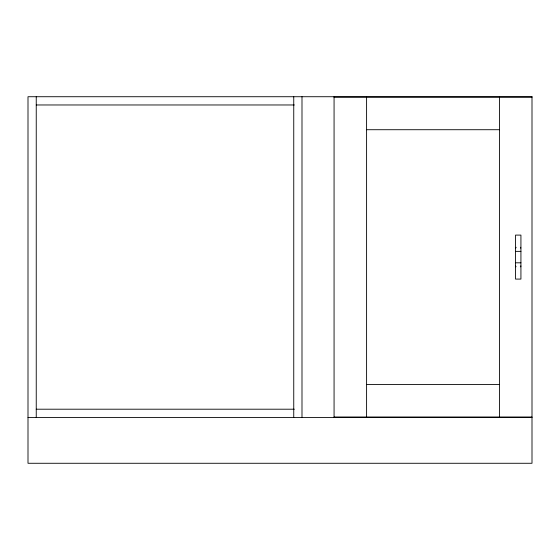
<?xml version="1.0" encoding="UTF-8"?>
<svg xmlns="http://www.w3.org/2000/svg" width="560" height="560" viewBox="0 0 560 560"><rect width="100%" height="100%" fill="white"/><g stroke="black" fill="none" stroke-linecap="round" stroke-linejoin="round"><path stroke-width="0.84" d="M515.515 262.815L515.522 235.095L520.926 235.095L520.926 279.083L515.522 279.083L515.522 262.815L520.926 262.815M520.835 265.881L520.744 266.756L520.31 266.756M515.676 248.199L516.138 247.268M334.068 97.188L532 97.188M36.246 104.972L294.322 104.972M366.597 129.717L499.471 129.717M515.515 251.363L520.926 251.363M516.138 266.756L515.704 266.756L515.606 265.881M366.597 384.468L499.471 384.468M36.246 409.206L294.322 409.206M334.068 416.997L532 416.997M28 417.452L532 417.452M520.653 247.268L520.765 248.199M499.471 97.188L499.471 416.997M366.597 97.188L366.597 416.997M334.068 96.726L334.068 417.452M301.994 96.726L301.994 417.452M293.748 96.726L293.748 417.452M36.246 96.726L36.246 417.452M532 96.726L28 96.726L28 463.274L532 463.274L532 96.726"/></g></svg>
